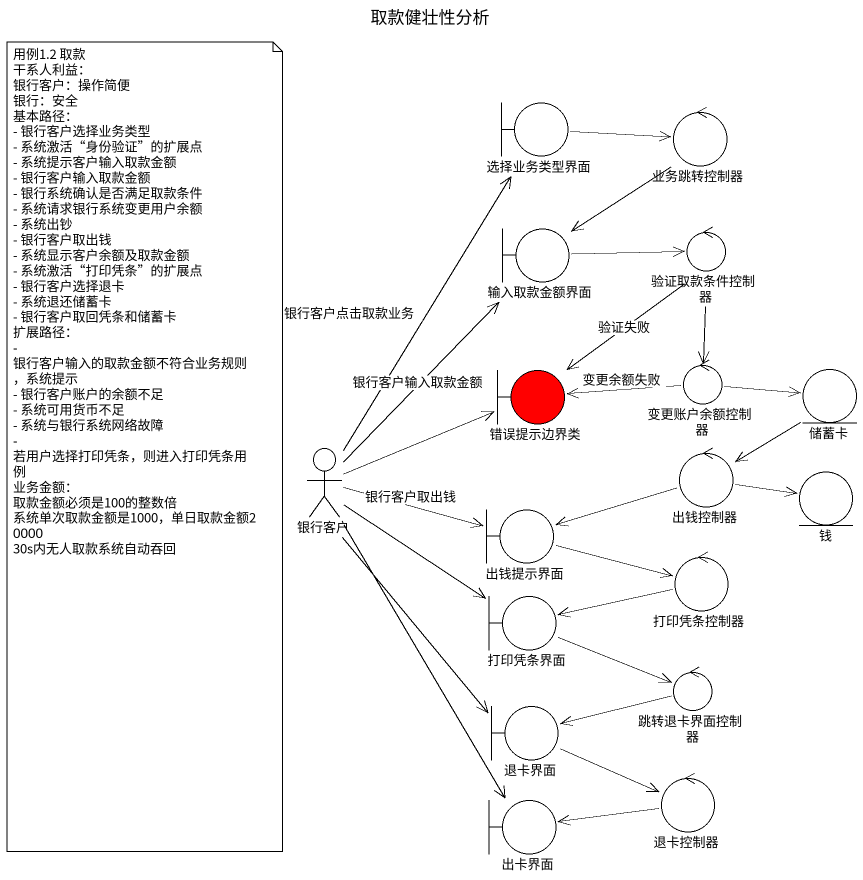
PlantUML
@startuml
title 取款健壮性分析
boundary 选择业务类型界面
control 业务跳转控制器
boundary 输入取款金额界面
control 验证取款条件控制器
boundary 错误提示边界类 #FF0000
control 变更账户余额控制器
entity 储蓄卡
actor 银行客户
control 出钱控制器
entity 钱
boundary 出钱提示界面
boundary 打印凭条界面
control 打印凭条控制器
boundary 退卡界面
control 跳转退卡界面控制器
boundary 出卡界面
control 退卡控制器
选择业务类型界面 -right-> 业务跳转控制器
业务跳转控制器 --> 输入取款金额界面
输入取款金额界面 -right-> 验证取款条件控制器
验证取款条件控制器 --> 错误提示边界类 : 验证失败
验证取款条件控制器 --> 变更账户余额控制器
变更账户余额控制器 -left-> 错误提示边界类 : 变更余额失败
变更账户余额控制器 -right-> 储蓄卡
储蓄卡 --> 出钱控制器
银行客户 -up-> 选择业务类型界面 : 银行客户点击取款业务
银行客户 -up-> 输入取款金额界面 : 银行客户输入取款金额
银行客户 -right-> 错误提示边界类
银行客户 -right-> 出钱提示界面 : 银行客户取出钱
银行客户 --> 打印凭条界面
银行客户 --> 退卡界面
银行客户 --> 出卡界面
出钱控制器 -right-> 钱
出钱控制器 -left-> 出钱提示界面
出钱提示界面 -right-> 打印凭条控制器
打印凭条界面 -right-> 跳转退卡界面控制器
打印凭条控制器 -left-> 打印凭条界面
退卡界面 -right-> 退卡控制器
跳转退卡界面控制器 -left-> 退卡界面
退卡控制器 -left-> 出卡界面
note as N1
  用例1.2 取款
  干系人利益：
  银行客户：操作简便
  银行：安全
  基本路径：
  - 银行客户选择业务类型
  - 系统激活“身份验证”的扩展点
  - 系统提示客户输入取款金额
  - 银行客户输入取款金额
  - 银行系统确认是否满足取款条件
  - 系统请求银行系统变更用户余额
  - 系统出钞
  - 银行客户取出钱
  - 系统显示客户余额及取款金额
  - 系统激活“打印凭条”的扩展点
  - 银行客户选择退卡
  - 系统退还储蓄卡
  - 银行客户取回凭条和储蓄卡
  扩展路径：
  - 银行客户输入的取款金额不符合业务规则，系统提示
  - 银行客户账户的余额不足
  - 系统可用货币不足
  - 系统与银行系统网络故障
  - 若用户选择打印凭条，则进入打印凭条用例
  业务金额：
  取款金额必须是100的整数倍
  系统单次取款金额是1000，单日取款金额20000
  30s内无人取款系统自动吞回
end note
@enduml
